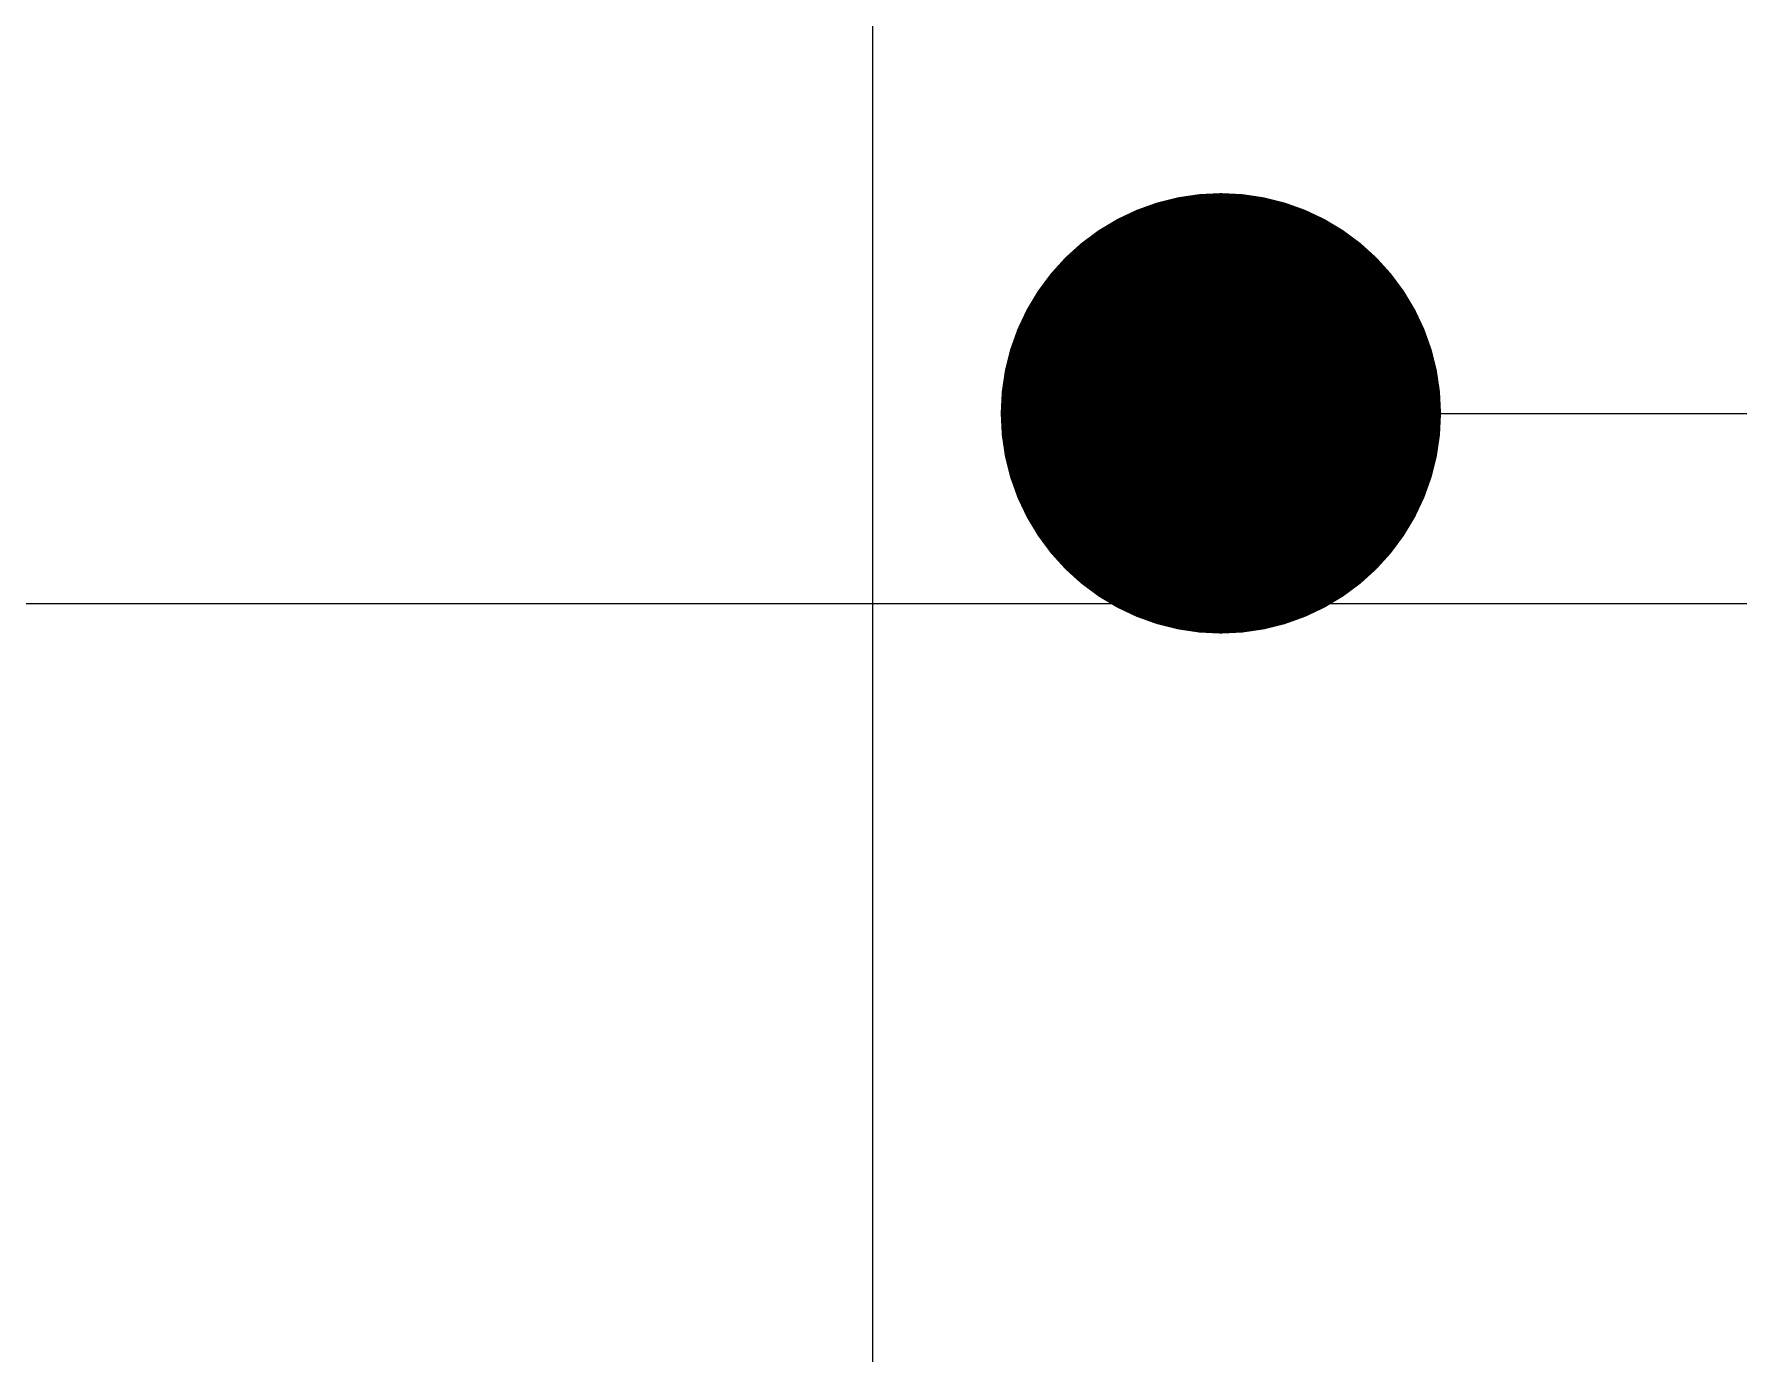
# Model space of a CAD drawing. Header units: millimetres. Extents: x 11242 to 497835, y 4200 to 105100.
# Drawn here: x 274891 to 276053, y 46514 to 47413 of the extents above; entities that cross this region are included whole.
import ezdxf
from ezdxf.xclip import XClip

# ---------------------------------------------------------------- set-up
doc = ezdxf.new("R2010")
doc.units = ezdxf.units.MM
doc.header["$LTSCALE"] = 200
doc.header["$XCLIPFRAME"] = 0
doc.layers.add('CEIL-암면흡음텍스', color=251, linetype='Continuous')
doc.layers.add('SYM-LEAD', color=6, linetype='Continuous')
doc.styles.add('$0$스타일1', font='malgun.ttf')
doc.dimstyles.new('DIM-QD 1', dxfattribs={"dimtxt": 3, "dimasz": 1.5, "dimexe": 1, "dimexo": 0, "dimgap": 1, "dimtad": 1, "dimdec": 3, "dimdsep": 46, "dimlunit": 6, "dimtxsty": '$0$스타일1', "dimblk1": 'ARCHTICK', "dimblk2": 'ARCHTICK', "dimsah": 1, "dimcen": 0, "dimclrd": 256, "dimclre": 256, "dimclrt": 3, "dimazin": 2, "dimtfac": 1, "dimtdec": 3, "dimtix": 1, "dimtmove": 2, "dimatfit": 3, "dimldrblk": 'ARCHTICK', "dimfxl": 1, "dimtolj": 1, "dimtzin": 0, "dimarcsym": 0})

# ---------------------------------------------------------------- blocks, each defined once
blk = doc.blocks.new('C-6x6_1f')
for p, q in [((-32347, -303023.4), (-32347, -292223.4)), ((-27547, -297023.4), (-34747, -297023.4)), ((-37747, -324623.4), (-37747, -303023.4)), ((-37147, -324623.4), (-37147, -303023.4)), ((-35347, -324623.4), (-35347, -303023.4)), ((-34747, -324623.4), (-34747, -303023.4))]:
    blk.add_line(p, q)
blk = doc.blocks.new('_ARCHTICK')
at = {"color": 0, "linetype": 'ByBlock', "const_width": 0.15}
blk.add_lwpolyline([(-0.5, -0.5), (0.5, 0.5)], dxfattribs=at)

msp = doc.modelspace()

# ---------------------------------------------------------------- block references
at = {"layer": 'CEIL-암면흡음텍스'}
ref = msp.add_blockref('C-6x6_1f', (312847, 365623.4), dxfattribs=at)
XClip(ref).set_block_clipping_path([(-44646.9790898738, -322658.1999318774), (-44646.9790898737, -305548.1999180664), (-47046.9790898737, -305548.1999180664), (-47046.9790898736, -305973.1999180662), (-48296.9790898722, -305973.1999180663), (-48296.9790898722, -303548.1999180664), (-45296.9790898737, -303548.1999180664), (-45296.9790898737, -304048.1999180681), (-44646.9790898737, -304048.1999180681), (-44646.5353875862, -292423.1999679231), (-42421.9790898737, -292423.4499304554), (-42421.9790898737, -292998.1999180662), (-41871.9790898737, -292998.1999180662), (-41871.9790898737, -292423.4499304554), (-32421.9790898737, -292423.4499304554), (-32421.9790898733, -292998.0749242609), (-32011.9790898744, -292998.3249118712), (-32011.9790898735, -293158.199893286), (-32011.9790898735, -296423.1999180665), (-42546.9791048045, -296423.1999180665), (-42546.9790898735, -319748.1999180674), (-31896.9790559213, -319748.1999180657), (-31896.9790397005, -322448.1999180666), (-32421.9790898735, -322448.1999180666), (-32421.9790898735, -322658.1999318774), (-35648.1669723085, -322658.1999318774), (-35648.1669723085, -322808.4499304545), (-39645.7912074402, -322808.4499304545), (-39645.7912074402, -322658.1999318774), (-41871.9790898737, -322658.1999318774), (-41871.9790898737, -322448.1999180666), (-42421.9790898737, -322448.1999180666), (-42421.9790898737, -322658.1999318774)])
ref = msp.add_blockref('C-6x6_1f', (310547, 357023.4), dxfattribs=at)
XClip(ref).set_block_clipping_path([(-29596.980351819, -300845.949930455), (-30121.9803949631, -300845.949930455), (-30121.9803949631, -301398.449930455), (-29596.980351819, -301398.449930455), (-29596.980351819, -307598.449930455), (-40146.9803949629, -307598.449930455), (-40146.980394963, -292223.4499304555), (-29561.9803518183, -292223.449960526), (-29561.9803021366, -292413.4499605259), (-29446.9803518191, -292413.4499304554), (-29446.9803518191, -294093.449930455), (-29596.9803518191, -294093.449930455)])
ref = msp.add_blockref('C-6x6_1f', (307809.5, 344048.4), dxfattribs=at)
XClip(ref).set_block_clipping_path([(-34034.4791048046, -294723.4499304557), (-30659.4791048046, -294723.4499304557), (-30659.5708743512, -298123.4499304561), (-34034.4791048046, -298123.4499304554)])

# ---------------------------------------------------------------- leaders
at = {"layer": 'SYM-LEAD'}
msp.add_leader([(275699.6, 47154.7), (284701.6, 47154.7), (284433.5, 47154.7)], dimstyle='DIM-QD 1', override={"dimscale": 200, "dimasz": 1.5, "dimtad": 0, "dimclrd": 6, "dimldrblk": 'DOT'}, dxfattribs=at)

doc.saveas('drawing.dxf')
